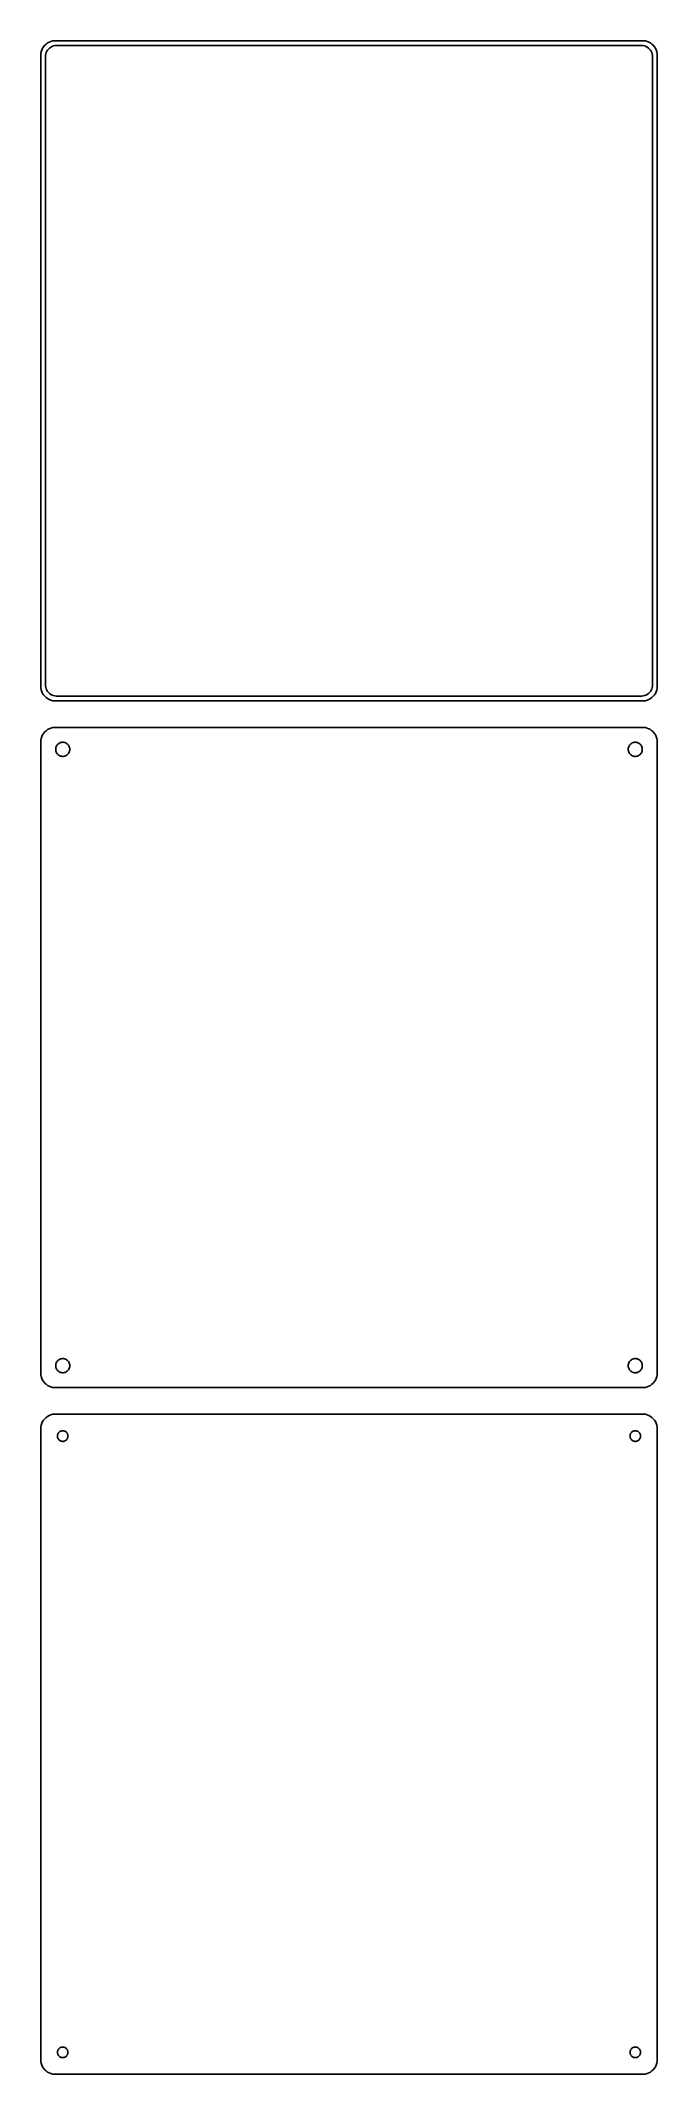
# Model space of a CAD drawing. Header units: metres. Extents: x -105 to 105, y 356 to 1048.
import ezdxf

# ---------------------------------------------------------------- set-up
doc = ezdxf.new("R2010")
doc.units = ezdxf.units.M

msp = doc.modelspace()

# ---------------------------------------------------------------- linework, layer by layer
for p, q in [((-104.045, 1046.44), (-104.382, 1045.91)), ((-103.645, 1046.92), (-104.045, 1046.44)), ((-103.187, 1047.35), (-103.645, 1046.92)), ((-102.679, 1047.72), (-103.187, 1047.35)), ((-102.129, 1048.02), (-102.679, 1047.72)), ((-101.545, 1048.26), (-102.129, 1048.02)), ((-101.575, 1046.27), (-101.149, 1046.5)), ((-100.937, 1048.41), (-101.545, 1048.26)), ((-101.149, 1046.5), (-100.697, 1046.68)), ((-100.314, 1048.49), (-100.937, 1048.41)), ((-100.697, 1046.68), (-100.226, 1046.8)), ((100.314, 1048.49), (-100.314, 1048.49)), ((-100.226, 1046.8), (-99.7432, 1046.86)), ((-99.7432, 1046.86), (99.7432, 1046.86)), ((99.7432, 1046.86), (100.226, 1046.8)), ((100.226, 1046.8), (100.697, 1046.68)), ((100.937, 1048.41), (100.314, 1048.49)), ((100.697, 1046.68), (101.149, 1046.5)), ((101.545, 1048.26), (100.937, 1048.41)), ((101.149, 1046.5), (101.575, 1046.27)), ((102.129, 1048.02), (101.545, 1048.26)), ((102.679, 1047.72), (102.129, 1048.02)), ((103.187, 1047.35), (102.679, 1047.72)), ((103.645, 1046.92), (103.187, 1047.35)), ((104.045, 1046.44), (103.645, 1046.92)), ((104.382, 1045.91), (104.045, 1046.44)), ((-104.961, 1044.13), (-105, 1043.5)), ((-105, 1043.5), (-105, 828.5)), ((-104.843, 1044.74), (-104.961, 1044.13)), ((-104.649, 1045.34), (-104.843, 1044.74)), ((-104.382, 1045.91), (-104.649, 1045.34)), ((-103.373, 1043), (-103.342, 1043.49)), ((-103.373, 829), (-103.373, 1043)), ((-103.342, 1043.49), (-103.251, 1043.96)), ((-103.251, 1043.96), (-103.101, 1044.43)), ((-103.101, 1044.43), (-102.894, 1044.87)), ((-102.894, 1044.87), (-102.633, 1045.28)), ((-102.633, 1045.28), (-102.323, 1045.65)), ((-102.323, 1045.65), (-101.969, 1045.98)), ((-101.969, 1045.98), (-101.575, 1046.27)), ((101.575, 1046.27), (101.969, 1045.98)), ((101.969, 1045.98), (102.323, 1045.65)), ((102.323, 1045.65), (102.633, 1045.28)), ((102.633, 1045.28), (102.894, 1044.87)), ((102.894, 1044.87), (103.101, 1044.43)), ((103.101, 1044.43), (103.251, 1043.96)), ((103.251, 1043.96), (103.342, 1043.49)), ((103.342, 1043.49), (103.373, 1043)), ((103.373, 1043), (103.373, 829)), ((104.649, 1045.34), (104.382, 1045.91)), ((104.843, 1044.74), (104.649, 1045.34)), ((104.961, 1044.13), (104.843, 1044.74)), ((105, 1043.5), (104.961, 1044.13)), ((105, 828.5), (105, 1043.5)), ((-105, 828.5), (-104.961, 827.873)), ((-104.961, 827.873), (-104.843, 827.257)), ((-104.843, 827.257), (-104.649, 826.659)), ((-104.649, 826.659), (-104.382, 826.091)), ((-104.382, 826.091), (-104.045, 825.561)), ((-104.045, 825.561), (-103.645, 825.077)), ((-103.645, 825.077), (-103.187, 824.647)), ((-103.342, 828.515), (-103.373, 829)), ((-103.251, 828.037), (-103.342, 828.515)), ((-103.101, 827.574), (-103.251, 828.037)), ((-103.187, 824.647), (-102.679, 824.278)), ((-102.894, 827.134), (-103.101, 827.574)), ((-102.633, 826.724), (-102.894, 827.134)), ((-102.323, 826.349), (-102.633, 826.724)), ((-101.969, 826.016), (-102.323, 826.349)), ((-101.575, 825.73), (-101.969, 826.016)), ((-101.149, 825.496), (-101.575, 825.73)), ((-100.697, 825.317), (-101.149, 825.496)), ((-100.226, 825.196), (-100.697, 825.317)), ((-99.7432, 825.135), (-100.226, 825.196)), ((99.7432, 825.135), (-99.7432, 825.135)), ((100.226, 825.196), (99.7432, 825.135)), ((100.697, 825.317), (100.226, 825.196)), ((101.149, 825.496), (100.697, 825.317)), ((101.575, 825.73), (101.149, 825.496)), ((101.969, 826.016), (101.575, 825.73)), ((102.323, 826.349), (101.969, 826.016)), ((102.633, 826.724), (102.323, 826.349)), ((102.894, 827.134), (102.633, 826.724)), ((102.679, 824.278), (103.187, 824.647)), ((103.101, 827.574), (102.894, 827.134)), ((103.251, 828.037), (103.101, 827.574)), ((103.187, 824.647), (103.645, 825.077)), ((103.342, 828.515), (103.251, 828.037)), ((103.373, 829), (103.342, 828.515)), ((103.645, 825.077), (104.045, 825.561)), ((104.045, 825.561), (104.382, 826.091)), ((104.382, 826.091), (104.649, 826.659)), ((104.649, 826.659), (104.843, 827.257)), ((104.843, 827.257), (104.961, 827.873)), ((104.961, 827.873), (105, 828.5)), ((-102.679, 824.278), (-102.129, 823.976)), ((-102.129, 823.976), (-101.545, 823.745)), ((-101.545, 823.745), (-100.937, 823.589)), ((-100.937, 823.589), (-100.314, 823.51)), ((-100.314, 823.51), (100.314, 823.51)), ((100.314, 823.51), (100.937, 823.589)), ((100.937, 823.589), (101.545, 823.745)), ((101.545, 823.745), (102.129, 823.976)), ((102.129, 823.976), (102.679, 824.278)), ((-104.649, 811.341), (-104.843, 810.743)), ((-104.382, 811.909), (-104.649, 811.341)), ((-104.045, 812.439), (-104.382, 811.909)), ((-103.645, 812.923), (-104.045, 812.439)), ((-103.187, 813.353), (-103.645, 812.923)), ((-102.679, 813.722), (-103.187, 813.353)), ((-102.129, 814.024), (-102.679, 813.722)), ((-101.545, 814.255), (-102.129, 814.024)), ((-100.937, 814.411), (-101.545, 814.255)), ((-100.314, 814.49), (-100.937, 814.411)), ((100.314, 814.49), (-100.314, 814.49)), ((100.937, 814.411), (100.314, 814.49)), ((101.545, 814.255), (100.937, 814.411)), ((102.129, 814.024), (101.545, 814.255)), ((102.679, 813.722), (102.129, 814.024)), ((103.187, 813.353), (102.679, 813.722)), ((103.645, 812.923), (103.187, 813.353)), ((104.045, 812.439), (103.645, 812.923)), ((104.382, 811.909), (104.045, 812.439)), ((104.649, 811.341), (104.382, 811.909)), ((104.843, 810.743), (104.649, 811.341)), ((-104.961, 810.127), (-105, 809.5)), ((-105, 809.5), (-105, 594.5)), ((-104.843, 810.743), (-104.961, 810.127)), ((-99.9, 807), (-99.8811, 807.301)), ((-99.8811, 806.699), (-99.9, 807)), ((-99.8811, 807.301), (-99.8246, 807.597)), ((-99.8246, 806.403), (-99.8811, 806.699)), ((-99.8246, 807.597), (-99.7315, 807.883)), ((-99.7315, 806.117), (-99.8246, 806.403)), ((-99.7315, 807.883), (-99.6031, 808.156)), ((-99.6031, 805.844), (-99.7315, 806.117)), ((-99.6031, 808.156), (-99.4416, 808.411)), ((-99.4416, 805.589), (-99.6031, 805.844)), ((-99.4416, 808.411), (-99.2495, 808.643)), ((-99.2495, 805.357), (-99.4416, 805.589)), ((-99.2495, 808.643), (-99.0298, 808.849)), ((-99.0298, 805.151), (-99.2495, 805.357)), ((-99.0298, 808.849), (-98.786, 809.026)), ((-98.786, 804.974), (-99.0298, 805.151)), ((-98.786, 809.026), (-98.5219, 809.172)), ((-98.5219, 804.828), (-98.786, 804.974)), ((-98.5219, 809.172), (-98.2416, 809.283)), ((-98.2416, 804.717), (-98.5219, 804.828)), ((-98.2416, 809.283), (-97.9497, 809.357)), ((-97.9497, 804.643), (-98.2416, 804.717)), ((-97.9497, 809.357), (-97.6507, 809.395)), ((-97.6507, 804.605), (-97.9497, 804.643)), ((-97.6507, 809.395), (-97.3493, 809.395)), ((-97.3493, 804.605), (-97.6507, 804.605)), ((-97.3493, 809.395), (-97.0503, 809.357)), ((-97.0503, 804.643), (-97.3493, 804.605)), ((-97.0503, 809.357), (-96.7584, 809.283)), ((-96.7584, 804.717), (-97.0503, 804.643)), ((-96.7584, 809.283), (-96.4781, 809.172)), ((-96.4781, 804.828), (-96.7584, 804.717)), ((-96.4781, 809.172), (-96.214, 809.026)), ((-96.214, 804.974), (-96.4781, 804.828)), ((-96.214, 809.026), (-95.9702, 808.849)), ((-95.9702, 805.151), (-96.214, 804.974)), ((-95.9702, 808.849), (-95.7505, 808.643)), ((-95.7505, 805.357), (-95.9702, 805.151)), ((-95.7505, 808.643), (-95.5583, 808.411)), ((-95.5583, 805.589), (-95.7505, 805.357)), ((-95.5583, 808.411), (-95.3969, 808.156)), ((-95.3969, 805.844), (-95.5583, 805.589)), ((-95.3969, 808.156), (-95.2685, 807.883)), ((-95.2685, 806.117), (-95.3969, 805.844)), ((-95.2685, 807.883), (-95.1754, 807.597)), ((-95.1754, 806.403), (-95.2685, 806.117)), ((-95.1754, 807.597), (-95.1189, 807.301)), ((-95.1189, 806.699), (-95.1754, 806.403)), ((-95.1189, 807.301), (-95.1, 807)), ((-95.1, 807), (-95.1189, 806.699)), ((95.1, 807), (95.1189, 807.301)), ((95.1189, 806.699), (95.1, 807)), ((95.1189, 807.301), (95.1754, 807.597)), ((95.1754, 806.403), (95.1189, 806.699)), ((95.1754, 807.597), (95.2685, 807.883)), ((95.2685, 806.117), (95.1754, 806.403)), ((95.2685, 807.883), (95.3969, 808.156)), ((95.3969, 805.844), (95.2685, 806.117)), ((95.3969, 808.156), (95.5583, 808.411)), ((95.5583, 805.589), (95.3969, 805.844)), ((95.5583, 808.411), (95.7505, 808.643)), ((95.7505, 805.357), (95.5583, 805.589)), ((95.7505, 808.643), (95.9702, 808.849)), ((95.9702, 805.151), (95.7505, 805.357)), ((95.9702, 808.849), (96.214, 809.026)), ((96.214, 804.974), (95.9702, 805.151)), ((96.214, 809.026), (96.4781, 809.172)), ((96.4781, 804.828), (96.214, 804.974)), ((96.4781, 809.172), (96.7584, 809.283)), ((96.7584, 804.717), (96.4781, 804.828)), ((96.7584, 809.283), (97.0503, 809.357)), ((97.0503, 804.643), (96.7584, 804.717)), ((97.0503, 809.357), (97.3493, 809.395)), ((97.3493, 804.605), (97.0503, 804.643)), ((97.3493, 809.395), (97.6507, 809.395)), ((97.6507, 804.605), (97.3493, 804.605)), ((97.6507, 809.395), (97.9497, 809.357)), ((97.9497, 804.643), (97.6507, 804.605)), ((97.9497, 809.357), (98.2416, 809.283)), ((98.2416, 804.717), (97.9497, 804.643)), ((98.2416, 809.283), (98.5219, 809.172)), ((98.5219, 804.828), (98.2416, 804.717)), ((98.5219, 809.172), (98.786, 809.026)), ((98.786, 804.974), (98.5219, 804.828)), ((98.786, 809.026), (99.0298, 808.849)), ((99.0298, 805.151), (98.786, 804.974)), ((99.0298, 808.849), (99.2495, 808.643)), ((99.2495, 805.357), (99.0298, 805.151)), ((99.2495, 808.643), (99.4416, 808.411)), ((99.4416, 805.589), (99.2495, 805.357)), ((99.4416, 808.411), (99.6031, 808.156)), ((99.6031, 805.844), (99.4416, 805.589)), ((99.6031, 808.156), (99.7315, 807.883)), ((99.7315, 806.117), (99.6031, 805.844)), ((99.7315, 807.883), (99.8246, 807.597)), ((99.8246, 806.403), (99.7315, 806.117)), ((99.8246, 807.597), (99.8811, 807.301)), ((99.8811, 806.699), (99.8246, 806.403)), ((99.8811, 807.301), (99.9, 807)), ((99.9, 807), (99.8811, 806.699)), ((104.961, 810.127), (104.843, 810.743)), ((105, 809.5), (104.961, 810.127)), ((105, 594.5), (105, 809.5)), ((-99.9, 597), (-99.8811, 597.301)), ((-99.8811, 596.699), (-99.9, 597)), ((-99.8811, 597.301), (-99.8246, 597.597)), ((-99.8246, 596.403), (-99.8811, 596.699)), ((-99.8246, 597.597), (-99.7315, 597.883)), ((-99.7315, 596.117), (-99.8246, 596.403)), ((-99.7315, 597.883), (-99.6031, 598.156)), ((-99.6031, 595.844), (-99.7315, 596.117)), ((-99.6031, 598.156), (-99.4416, 598.411)), ((-99.4416, 598.411), (-99.2495, 598.643)), ((-99.2495, 598.643), (-99.0298, 598.849)), ((-99.0298, 598.849), (-98.786, 599.026)), ((-98.786, 599.026), (-98.5219, 599.172)), ((-98.5219, 599.172), (-98.2416, 599.283)), ((-98.2416, 599.283), (-97.9497, 599.357)), ((-97.9497, 599.357), (-97.6507, 599.395)), ((-97.6507, 599.395), (-97.3493, 599.395)), ((-97.3493, 599.395), (-97.0503, 599.357)), ((-97.0503, 599.357), (-96.7584, 599.283)), ((-96.7584, 599.283), (-96.4781, 599.172)), ((-96.4781, 599.172), (-96.214, 599.026)), ((-96.214, 599.026), (-95.9702, 598.849)), ((-95.9702, 598.849), (-95.7505, 598.643)), ((-95.7505, 598.643), (-95.5583, 598.411)), ((-95.5583, 598.411), (-95.3969, 598.156)), ((-95.3969, 598.156), (-95.2685, 597.883)), ((-95.2685, 596.117), (-95.3969, 595.844)), ((-95.2685, 597.883), (-95.1754, 597.597)), ((-95.1754, 596.403), (-95.2685, 596.117)), ((-95.1754, 597.597), (-95.1189, 597.301)), ((-95.1189, 596.699), (-95.1754, 596.403)), ((-95.1189, 597.301), (-95.1, 597)), ((-95.1, 597), (-95.1189, 596.699)), ((95.1, 597), (95.1189, 597.301)), ((95.1189, 596.699), (95.1, 597)), ((95.1189, 597.301), (95.1754, 597.597)), ((95.1754, 596.403), (95.1189, 596.699)), ((95.1754, 597.597), (95.2685, 597.883)), ((95.2685, 596.117), (95.1754, 596.403)), ((95.2685, 597.883), (95.3969, 598.156)), ((95.3969, 595.844), (95.2685, 596.117)), ((95.3969, 598.156), (95.5583, 598.411)), ((95.5583, 598.411), (95.7505, 598.643)), ((95.7505, 598.643), (95.9702, 598.849)), ((95.9702, 598.849), (96.214, 599.026)), ((96.214, 599.026), (96.4781, 599.172)), ((96.4781, 599.172), (96.7584, 599.283)), ((96.7584, 599.283), (97.0503, 599.357)), ((97.0503, 599.357), (97.3493, 599.395)), ((97.3493, 599.395), (97.6507, 599.395)), ((97.6507, 599.395), (97.9497, 599.357)), ((97.9497, 599.357), (98.2416, 599.283)), ((98.2416, 599.283), (98.5219, 599.172)), ((98.5219, 599.172), (98.786, 599.026)), ((98.786, 599.026), (99.0298, 598.849)), ((99.0298, 598.849), (99.2495, 598.643)), ((99.2495, 598.643), (99.4416, 598.411)), ((99.4416, 598.411), (99.6031, 598.156)), ((99.6031, 598.156), (99.7315, 597.883)), ((99.7315, 596.117), (99.6031, 595.844)), ((99.7315, 597.883), (99.8246, 597.597)), ((99.8246, 596.403), (99.7315, 596.117)), ((99.8246, 597.597), (99.8811, 597.301)), ((99.8811, 596.699), (99.8246, 596.403)), ((99.8811, 597.301), (99.9, 597)), ((99.9, 597), (99.8811, 596.699)), ((-105, 594.5), (-104.961, 593.873)), ((-104.961, 593.873), (-104.843, 593.257)), ((-104.843, 593.257), (-104.649, 592.659)), ((-104.649, 592.659), (-104.382, 592.091)), ((-104.382, 592.091), (-104.045, 591.561)), ((-104.045, 591.561), (-103.645, 591.077)), ((-103.645, 591.077), (-103.187, 590.647)), ((-103.187, 590.647), (-102.679, 590.278)), ((-102.679, 590.278), (-102.129, 589.976)), ((-102.129, 589.976), (-101.545, 589.745)), ((-101.545, 589.745), (-100.937, 589.589)), ((-100.937, 589.589), (-100.314, 589.51)), ((-100.314, 589.51), (100.314, 589.51)), ((-99.4416, 595.589), (-99.6031, 595.844)), ((-99.2495, 595.357), (-99.4416, 595.589)), ((-99.0298, 595.151), (-99.2495, 595.357)), ((-98.786, 594.974), (-99.0298, 595.151)), ((-98.5219, 594.828), (-98.786, 594.974)), ((-98.2416, 594.717), (-98.5219, 594.828)), ((-97.9497, 594.643), (-98.2416, 594.717)), ((-97.6507, 594.605), (-97.9497, 594.643)), ((-97.3493, 594.605), (-97.6507, 594.605)), ((-97.0503, 594.643), (-97.3493, 594.605)), ((-96.7584, 594.717), (-97.0503, 594.643)), ((-96.4781, 594.828), (-96.7584, 594.717)), ((-96.214, 594.974), (-96.4781, 594.828)), ((-95.9702, 595.151), (-96.214, 594.974)), ((-95.7505, 595.357), (-95.9702, 595.151)), ((-95.5583, 595.589), (-95.7505, 595.357)), ((-95.3969, 595.844), (-95.5583, 595.589)), ((95.5583, 595.589), (95.3969, 595.844)), ((95.7505, 595.357), (95.5583, 595.589)), ((95.9702, 595.151), (95.7505, 595.357)), ((96.214, 594.974), (95.9702, 595.151)), ((96.4781, 594.828), (96.214, 594.974)), ((96.7584, 594.717), (96.4781, 594.828)), ((97.0503, 594.643), (96.7584, 594.717)), ((97.3493, 594.605), (97.0503, 594.643)), ((97.6507, 594.605), (97.3493, 594.605)), ((97.9497, 594.643), (97.6507, 594.605)), ((98.2416, 594.717), (97.9497, 594.643)), ((98.5219, 594.828), (98.2416, 594.717)), ((98.786, 594.974), (98.5219, 594.828)), ((99.0298, 595.151), (98.786, 594.974)), ((99.2495, 595.357), (99.0298, 595.151)), ((99.4416, 595.589), (99.2495, 595.357)), ((99.6031, 595.844), (99.4416, 595.589)), ((100.314, 589.51), (100.937, 589.589)), ((100.937, 589.589), (101.545, 589.745)), ((101.545, 589.745), (102.129, 589.976)), ((102.129, 589.976), (102.679, 590.278)), ((102.679, 590.278), (103.187, 590.647)), ((103.187, 590.647), (103.645, 591.077)), ((103.645, 591.077), (104.045, 591.561)), ((104.045, 591.561), (104.382, 592.091)), ((104.382, 592.091), (104.649, 592.659)), ((104.649, 592.659), (104.843, 593.257)), ((104.843, 593.257), (104.961, 593.873)), ((104.961, 593.873), (105, 594.5)), ((-104.961, 576.127), (-105, 575.5)), ((-105, 575.5), (-105, 360.5)), ((-104.843, 576.743), (-104.961, 576.127)), ((-104.649, 577.341), (-104.843, 576.743)), ((-104.382, 577.909), (-104.649, 577.341)), ((-104.045, 578.439), (-104.382, 577.909)), ((-103.645, 578.923), (-104.045, 578.439)), ((-103.187, 579.353), (-103.645, 578.923)), ((-102.679, 579.722), (-103.187, 579.353)), ((-102.129, 580.024), (-102.679, 579.722)), ((-101.545, 580.255), (-102.129, 580.024)), ((-100.937, 580.411), (-101.545, 580.255)), ((-100.314, 580.49), (-100.937, 580.411)), ((100.314, 580.49), (-100.314, 580.49)), ((100.937, 580.411), (100.314, 580.49)), ((101.545, 580.255), (100.937, 580.411)), ((102.129, 580.024), (101.545, 580.255)), ((102.679, 579.722), (102.129, 580.024)), ((103.187, 579.353), (102.679, 579.722)), ((103.645, 578.923), (103.187, 579.353)), ((104.045, 578.439), (103.645, 578.923)), ((104.382, 577.909), (104.045, 578.439)), ((104.649, 577.341), (104.382, 577.909)), ((104.843, 576.743), (104.649, 577.341)), ((104.961, 576.127), (104.843, 576.743)), ((105, 575.5), (104.961, 576.127)), ((105, 360.5), (105, 575.5)), ((-99.3, 573), (-99.2858, 573.226)), ((-99.2858, 572.774), (-99.3, 573)), ((-99.2858, 573.226), (-99.2434, 573.448)), ((-99.2434, 572.552), (-99.2858, 572.774)), ((-99.2434, 573.448), (-99.1736, 573.663)), ((-99.1736, 572.337), (-99.2434, 572.552)), ((-99.1736, 573.663), (-99.0773, 573.867)), ((-99.0773, 572.133), (-99.1736, 572.337)), ((-99.0773, 573.867), (-98.9562, 574.058)), ((-98.9562, 571.942), (-99.0773, 572.133)), ((-98.9562, 574.058), (-98.8121, 574.232)), ((-98.8121, 571.768), (-98.9562, 571.942)), ((-98.8121, 574.232), (-98.6474, 574.387)), ((-98.6474, 571.613), (-98.8121, 571.768)), ((-98.6474, 574.387), (-98.4645, 574.52)), ((-98.4645, 571.48), (-98.6474, 571.613)), ((-98.4645, 574.52), (-98.2664, 574.629)), ((-98.2664, 571.371), (-98.4645, 571.48)), ((-98.2664, 574.629), (-98.0562, 574.712)), ((-98.0562, 571.288), (-98.2664, 571.371)), ((-98.0562, 574.712), (-97.8373, 574.768)), ((-97.8373, 571.232), (-98.0562, 571.288)), ((-97.8373, 574.768), (-97.613, 574.796)), ((-97.613, 571.204), (-97.8373, 571.232)), ((-97.613, 574.796), (-97.387, 574.796)), ((-97.387, 571.204), (-97.613, 571.204)), ((-97.387, 574.796), (-97.1627, 574.768)), ((-97.1627, 571.232), (-97.387, 571.204)), ((-97.1627, 574.768), (-96.9438, 574.712)), ((-96.9438, 571.288), (-97.1627, 571.232)), ((-96.9438, 574.712), (-96.7336, 574.629)), ((-96.7336, 571.371), (-96.9438, 571.288)), ((-96.7336, 574.629), (-96.5355, 574.52)), ((-96.5355, 571.48), (-96.7336, 571.371)), ((-96.5355, 574.52), (-96.3526, 574.387)), ((-96.3526, 571.613), (-96.5355, 571.48)), ((-96.3526, 574.387), (-96.1879, 574.232)), ((-96.1879, 571.768), (-96.3526, 571.613)), ((-96.1879, 574.232), (-96.0438, 574.058)), ((-96.0438, 571.942), (-96.1879, 571.768)), ((-96.0438, 574.058), (-95.9226, 573.867)), ((-95.9226, 572.133), (-96.0438, 571.942)), ((-95.9226, 573.867), (-95.8264, 573.663)), ((-95.8264, 572.337), (-95.9226, 572.133)), ((-95.8264, 573.663), (-95.7565, 573.448)), ((-95.7565, 572.552), (-95.8264, 572.337)), ((-95.7565, 573.448), (-95.7142, 573.226)), ((-95.7142, 572.774), (-95.7565, 572.552)), ((-95.7142, 573.226), (-95.7, 573)), ((-95.7, 573), (-95.7142, 572.774)), ((95.7, 573), (95.7142, 573.226)), ((95.7142, 572.774), (95.7, 573)), ((95.7142, 573.226), (95.7565, 573.448)), ((95.7565, 572.552), (95.7142, 572.774)), ((95.7565, 573.448), (95.8264, 573.663)), ((95.8264, 572.337), (95.7565, 572.552)), ((95.8264, 573.663), (95.9226, 573.867)), ((95.9226, 572.133), (95.8264, 572.337)), ((95.9226, 573.867), (96.0438, 574.058)), ((96.0438, 571.942), (95.9226, 572.133)), ((96.0438, 574.058), (96.1879, 574.232)), ((96.1879, 571.768), (96.0438, 571.942)), ((96.1879, 574.232), (96.3526, 574.387)), ((96.3526, 571.613), (96.1879, 571.768)), ((96.3526, 574.387), (96.5355, 574.52)), ((96.5355, 571.48), (96.3526, 571.613)), ((96.5355, 574.52), (96.7336, 574.629)), ((96.7336, 571.371), (96.5355, 571.48)), ((96.7336, 574.629), (96.9438, 574.712)), ((96.9438, 571.288), (96.7336, 571.371)), ((96.9438, 574.712), (97.1627, 574.768)), ((97.1627, 571.232), (96.9438, 571.288)), ((97.1627, 574.768), (97.387, 574.796)), ((97.387, 571.204), (97.1627, 571.232)), ((97.387, 574.796), (97.613, 574.796)), ((97.613, 571.204), (97.387, 571.204)), ((97.613, 574.796), (97.8373, 574.768)), ((97.8373, 571.232), (97.613, 571.204)), ((97.8373, 574.768), (98.0562, 574.712)), ((98.0562, 571.288), (97.8373, 571.232)), ((98.0562, 574.712), (98.2664, 574.629)), ((98.2664, 571.371), (98.0562, 571.288)), ((98.2664, 574.629), (98.4645, 574.52)), ((98.4645, 571.48), (98.2664, 571.371)), ((98.4645, 574.52), (98.6474, 574.387)), ((98.6474, 571.613), (98.4645, 571.48)), ((98.6474, 574.387), (98.8121, 574.232)), ((98.8121, 571.768), (98.6474, 571.613)), ((98.8121, 574.232), (98.9562, 574.058)), ((98.9562, 571.942), (98.8121, 571.768)), ((98.9562, 574.058), (99.0773, 573.867)), ((99.0773, 572.133), (98.9562, 571.942)), ((99.0773, 573.867), (99.1736, 573.663)), ((99.1736, 572.337), (99.0773, 572.133)), ((99.1736, 573.663), (99.2434, 573.448)), ((99.2434, 572.552), (99.1736, 572.337)), ((99.2434, 573.448), (99.2858, 573.226)), ((99.2858, 572.774), (99.2434, 572.552)), ((99.2858, 573.226), (99.3, 573)), ((99.3, 573), (99.2858, 572.774)), ((-105, 360.5), (-104.961, 359.873)), ((-99.3, 363), (-99.2858, 363.226)), ((-99.2858, 362.774), (-99.3, 363)), ((-99.2858, 363.226), (-99.2434, 363.448)), ((-99.2434, 362.552), (-99.2858, 362.774)), ((-99.2434, 363.448), (-99.1736, 363.663)), ((-99.1736, 362.337), (-99.2434, 362.552)), ((-99.1736, 363.663), (-99.0773, 363.867)), ((-99.0773, 362.133), (-99.1736, 362.337)), ((-99.0773, 363.867), (-98.9562, 364.058)), ((-98.9562, 361.942), (-99.0773, 362.133)), ((-98.9562, 364.058), (-98.8121, 364.232)), ((-98.8121, 361.768), (-98.9562, 361.942)), ((-98.8121, 364.232), (-98.6474, 364.387)), ((-98.6474, 361.613), (-98.8121, 361.768)), ((-98.6474, 364.387), (-98.4645, 364.52)), ((-98.4645, 361.48), (-98.6474, 361.613)), ((-98.4645, 364.52), (-98.2664, 364.629)), ((-98.2664, 361.371), (-98.4645, 361.48)), ((-98.2664, 364.629), (-98.0562, 364.712)), ((-98.0562, 361.288), (-98.2664, 361.371)), ((-98.0562, 364.712), (-97.8373, 364.768)), ((-97.8373, 361.232), (-98.0562, 361.288)), ((-97.8373, 364.768), (-97.613, 364.796)), ((-97.613, 361.204), (-97.8373, 361.232)), ((-97.613, 364.796), (-97.387, 364.796)), ((-97.387, 361.204), (-97.613, 361.204)), ((-97.387, 364.796), (-97.1627, 364.768)), ((-97.1627, 361.232), (-97.387, 361.204)), ((-97.1627, 364.768), (-96.9438, 364.712)), ((-96.9438, 361.288), (-97.1627, 361.232)), ((-96.9438, 364.712), (-96.7336, 364.629)), ((-96.7336, 361.371), (-96.9438, 361.288)), ((-96.7336, 364.629), (-96.5355, 364.52)), ((-96.5355, 361.48), (-96.7336, 361.371)), ((-96.5355, 364.52), (-96.3526, 364.387)), ((-96.3526, 361.613), (-96.5355, 361.48)), ((-96.3526, 364.387), (-96.1879, 364.232)), ((-96.1879, 361.768), (-96.3526, 361.613)), ((-96.1879, 364.232), (-96.0438, 364.058)), ((-96.0438, 361.942), (-96.1879, 361.768)), ((-96.0438, 364.058), (-95.9226, 363.867)), ((-95.9226, 362.133), (-96.0438, 361.942)), ((-95.9226, 363.867), (-95.8264, 363.663)), ((-95.8264, 362.337), (-95.9226, 362.133)), ((-95.8264, 363.663), (-95.7565, 363.448)), ((-95.7565, 362.552), (-95.8264, 362.337)), ((-95.7565, 363.448), (-95.7142, 363.226)), ((-95.7142, 362.774), (-95.7565, 362.552)), ((-95.7142, 363.226), (-95.7, 363)), ((-95.7, 363), (-95.7142, 362.774)), ((95.7, 363), (95.7142, 363.226)), ((95.7142, 362.774), (95.7, 363)), ((95.7142, 363.226), (95.7565, 363.448)), ((95.7565, 362.552), (95.7142, 362.774)), ((95.7565, 363.448), (95.8264, 363.663)), ((95.8264, 362.337), (95.7565, 362.552)), ((95.8264, 363.663), (95.9226, 363.867)), ((95.9226, 362.133), (95.8264, 362.337)), ((95.9226, 363.867), (96.0438, 364.058)), ((96.0438, 361.942), (95.9226, 362.133)), ((96.0438, 364.058), (96.1879, 364.232)), ((96.1879, 361.768), (96.0438, 361.942)), ((96.1879, 364.232), (96.3526, 364.387)), ((96.3526, 361.613), (96.1879, 361.768)), ((96.3526, 364.387), (96.5355, 364.52)), ((96.5355, 361.48), (96.3526, 361.613)), ((96.5355, 364.52), (96.7336, 364.629)), ((96.7336, 361.371), (96.5355, 361.48)), ((96.7336, 364.629), (96.9438, 364.712)), ((96.9438, 361.288), (96.7336, 361.371)), ((96.9438, 364.712), (97.1627, 364.768)), ((97.1627, 361.232), (96.9438, 361.288)), ((97.1627, 364.768), (97.387, 364.796)), ((97.387, 361.204), (97.1627, 361.232)), ((97.387, 364.796), (97.613, 364.796)), ((97.613, 361.204), (97.387, 361.204)), ((97.613, 364.796), (97.8373, 364.768)), ((97.8373, 361.232), (97.613, 361.204)), ((97.8373, 364.768), (98.0562, 364.712)), ((98.0562, 361.288), (97.8373, 361.232)), ((98.0562, 364.712), (98.2664, 364.629)), ((98.2664, 361.371), (98.0562, 361.288)), ((98.2664, 364.629), (98.4645, 364.52)), ((98.4645, 361.48), (98.2664, 361.371)), ((98.4645, 364.52), (98.6474, 364.387)), ((98.6474, 361.613), (98.4645, 361.48)), ((98.6474, 364.387), (98.8121, 364.232)), ((98.8121, 361.768), (98.6474, 361.613)), ((98.8121, 364.232), (98.9562, 364.058)), ((98.9562, 361.942), (98.8121, 361.768)), ((98.9562, 364.058), (99.0773, 363.867)), ((99.0773, 362.133), (98.9562, 361.942)), ((99.0773, 363.867), (99.1736, 363.663)), ((99.1736, 362.337), (99.0773, 362.133)), ((99.1736, 363.663), (99.2434, 363.448)), ((99.2434, 362.552), (99.1736, 362.337)), ((99.2434, 363.448), (99.2858, 363.226)), ((99.2858, 362.774), (99.2434, 362.552)), ((99.2858, 363.226), (99.3, 363)), ((99.3, 363), (99.2858, 362.774)), ((104.961, 359.873), (105, 360.5)), ((-104.961, 359.873), (-104.843, 359.257)), ((-104.843, 359.257), (-104.649, 358.659)), ((-104.649, 358.659), (-104.382, 358.091)), ((-104.382, 358.091), (-104.045, 357.561)), ((-104.045, 357.561), (-103.645, 357.077)), ((-103.645, 357.077), (-103.187, 356.647)), ((-103.187, 356.647), (-102.679, 356.278)), ((-102.679, 356.278), (-102.129, 355.976)), ((-102.129, 355.976), (-101.545, 355.745)), ((-101.545, 355.745), (-100.937, 355.589)), ((-100.937, 355.589), (-100.314, 355.51)), ((-100.314, 355.51), (100.314, 355.51)), ((100.314, 355.51), (100.937, 355.589)), ((100.937, 355.589), (101.545, 355.745)), ((101.545, 355.745), (102.129, 355.976)), ((102.129, 355.976), (102.679, 356.278)), ((102.679, 356.278), (103.187, 356.647)), ((103.187, 356.647), (103.645, 357.077)), ((103.645, 357.077), (104.045, 357.561)), ((104.045, 357.561), (104.382, 358.091)), ((104.382, 358.091), (104.649, 358.659)), ((104.649, 358.659), (104.843, 359.257)), ((104.843, 359.257), (104.961, 359.873))]:
    msp.add_line(p, q)

doc.saveas('drawing.dxf')
